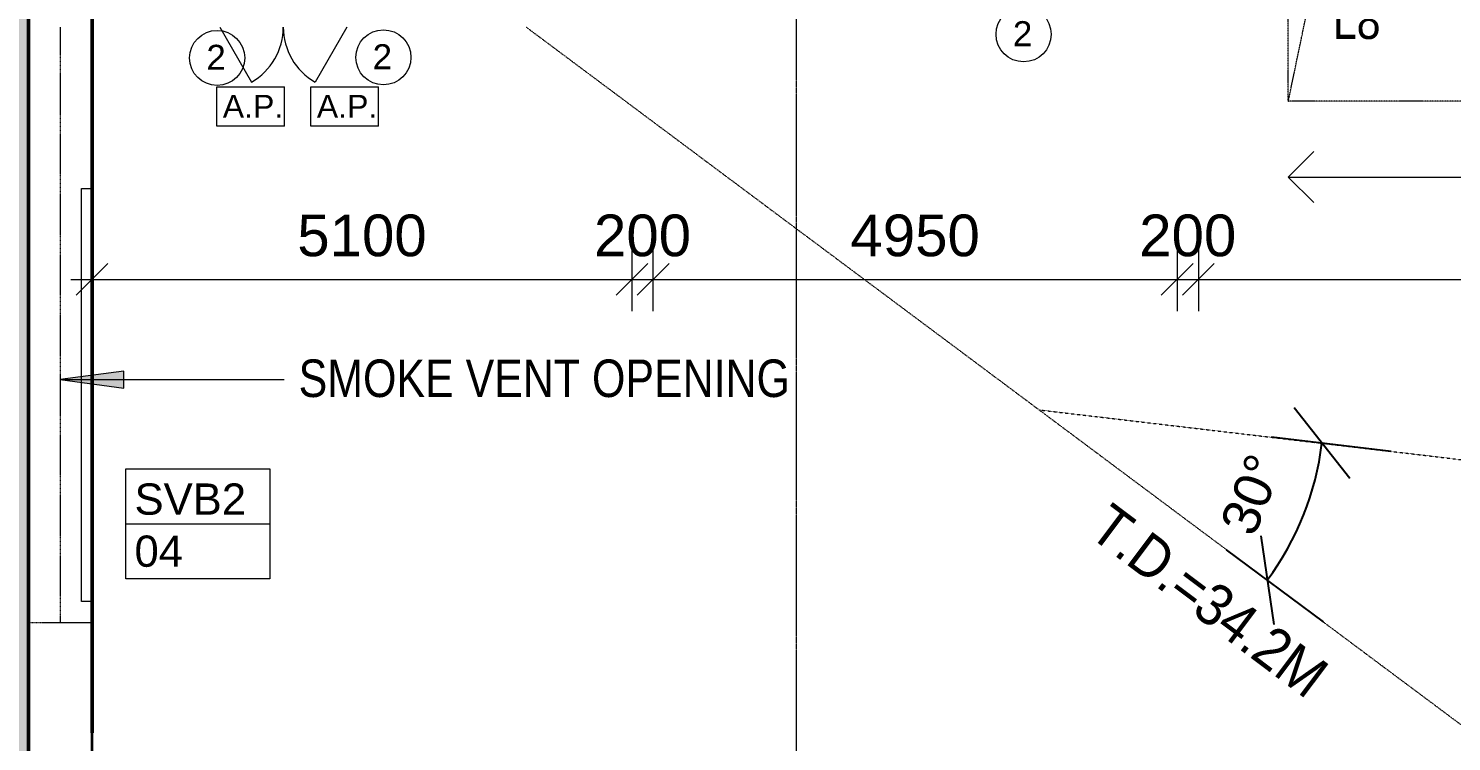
# Model space of a CAD drawing. Header units: millimetres. Extents: x -309924 to 219496, y -330797 to 211873.
# Drawn here: x 9601 to 23043, y 145110 to 151843 of the extents above; entities that cross this region are included whole.
import ezdxf

# ---------------------------------------------------------------- set-up
doc = ezdxf.new("R2010")
doc.units = ezdxf.units.MM
for name, pattern in [('Dash2', [3, 1.5, -1.5]), ('Grid Line', [21, 12, -3, 3, -3]), ('Hidden', [2.25, 1, -1.25]), ('Overhead', [1.8, 1.2, -0.6])]:
    doc.linetypes.add(name, pattern=pattern)
for name, color, linetype, lineweight in [('0-1', 7, 'Continuous', 5), ('A-ANNO-DIMS', 7, 'Continuous', 9), ('A-ANNO-DIMS-1', 7, 'Continuous', 5), ('A-ANNO-NOTE', 7, 'Continuous', 5), ('A-DETL', 102, 'Continuous', 5), ('A-DETL-3', 102, 'Overhead', 5), ('A-DETL-GENF-HDLN', 7, 'Hidden', 5), ('A-DETL-HDLN-1', 7, 'Dash2', 5), ('A-DOOR', 7, 'Continuous', 5), ('A-GENM', 7, 'Continuous', 5), ('A-WALL-2', 7, 'Continuous', 35), ('G-ANNO-TEXT', 7, 'Continuous', 5), ('OAP280_W', 210, 'Continuous', 50), ('S-GRID-1', 7, 'Grid Line', 5)]:
    doc.layers.add(name, color=color, linetype=linetype, lineweight=lineweight)
doc.layers.add('A-DETL-GENF-5', color=7, linetype='Continuous', lineweight=9, true_color=0x525252)
doc.styles.add('Arial Narrow', font='ARIALN.TTF', dxfattribs={"height": 353.981763})
doc.styles.add('Arial Narrow_1', font='ARIALN.TTF', dxfattribs={"height": 294.984802})
doc.styles.add('Arial_1', font='arial.ttf', dxfattribs={"height": 393.413174})
doc.styles.add('Arial_10', font='arial.ttf', dxfattribs={"height": 295.05988})
doc.styles.add('Arial_11', font='arial.ttf', dxfattribs={"height": 354.071856})
doc.styles.add('Arial_3', font='arial.ttf', dxfattribs={"height": 1.081886})
doc.styles.add('Arial_5', font='arial.ttf', dxfattribs={"width": 0.9, "height": 393.413174})
doc.styles.add('Arial_6', font='arial.ttf', dxfattribs={"height": 1.18024})
doc.dimstyles.new('Diagonal_-_1_8mm_Arial_2_1', dxfattribs={"dimscale": 304.8, "dimtxt": 360, "dimasz": 1.968504, "dimexe": 1.574803, "dimexo": 0.984252, "dimgap": 1.148294, "dimtad": 1, "dimdec": 0, "dimrnd": 5, "dimzin": 0, "dimdsep": 46, "dimtxsty": 'Arial_11', "dimblk1": 'OBLIQUE', "dimblk2": 'OBLIQUE', "dimsah": 1, "dimcen": 0.09, "dimdle": 1.574803, "dimadec": 0, "dimazin": 0, "dimtfac": 1, "dimtdec": 4, "dimtix": 1, "dimtmove": 0, "dimatfit": 3, "dimfxl": 1, "dimtvp": 1, "dimtolj": 1, "dimtzin": 0, "dimarcsym": 2})

# ---------------------------------------------------------------- blocks, each defined once
blk = doc.blocks.new('ARC_ANN_ACCESS PANEL - AP-910189-B2_F PLAN _2 OF 2_')
at = {"layer": 'A-ANNO-NOTE'}
for p, q in [((-1.593, -0.916), (-1.593, 0.946)), ((-1.593, 0.946), (1.606, 0.946)), ((1.606, -0.916), (1.606, 0.946)), ((1.606, -0.916), (-1.593, -0.916))]:
    blk.add_line(p, q, dxfattribs=at)
at = {"layer": 'A-ANNO-NOTE', "insert": (0.12, 0.57), "char_height": 1.0819, "width": 3.40549, "attachment_point": 2, "line_spacing_factor": 0.938532, "style": 'Arial_3'}
blk.add_mtext('A.P.', dxfattribs=at)
blk = doc.blocks.new('ARC_ANN_FIRE-RATING_two_ - none-909955-B2_F PLAN _2 OF 2_')
at = {"layer": 'A-ANNO-NOTE'}
blk.add_circle((0, 0), 1.3, dxfattribs=at)
at = {"layer": 'A-ANNO-NOTE', "insert": (-0.05, 0.62), "char_height": 1.18, "width": 1.0944, "attachment_point": 2, "line_spacing_factor": 0.938532, "style": 'Arial_6'}
blk.add_mtext('2', dxfattribs=at)
blk = doc.blocks.new('_Oblique')
at = {"color": 0, "linetype": 'ByBlock', "lineweight": -2}
blk.add_line((-0.5, -0.5), (0.5, 0.5), dxfattribs=at)
blk = doc.blocks.new('DIMBLOCK2-B2_F PLAN _2 OF 2_')
at = {"layer": 'A-ANNO-DIMS-1', "color": 0, "lineweight": -2, "transparency": 16777216}
for p, q in [((22474, 147850), (21342, 147983)), ((21832, 146239), (20918, 146921))]:
    blk.add_line(p, q, dxfattribs=at)
blk.add_arc((19147, 148242), 2689, 323.2776, 353.2776, dxfattribs=at)
at = {"layer": 'Defpoints', "color": 0, "transparency": 16777216}
for p in [(19147, 148242), (22772, 147815), (21550, 147033), (22073, 146060)]:
    blk.add_point(p, dxfattribs=at)
at = {"layer": 'A-ANNO-DIMS-1', "color": 0, "lineweight": -2, "transparency": 16777216, "xscale": 599.9999999999997, "yscale": 599.9999999999997, "zscale": 599.9999999999997}
for p, rotation in [((21818, 147927), 83.27759072468382), ((21303, 146634), 233.2775907246842)]:
    blk.add_blockref('_Oblique', p, dxfattribs=dict(at, rotation=rotation))
at = {"layer": 'A-ANNO-DIMS-1', "color": 0, "transparency": 16777216, "insert": (21153, 147443), "char_height": 354.1, "attachment_point": 5, "rotation": 68.2776, "style": 'Arial_11'}
blk.add_mtext('\\A1;30°', dxfattribs=at)
blk = doc.blocks.new('ARC_LOADING TRUCK - RCV-V18-B2_F PLAN _2 OF 2_')
at = {"layer": 'A-DETL-GENF-HDLN'}
for p, q in [((-12000, 2500), (0, 0)), ((-12000, 2500), (0, 2500)), ((-12000, -2500), (-12000, 2500)), ((0, 2273), (0, 2500)), ((0, -1024), (0, 1116)), ((0, 0), (-12000, -2500)), ((-11300, -2500), (-12000, -2500)), ((0, -2500), (-10100, -2500))]:
    blk.add_line(p, q, dxfattribs=at)
blk = doc.blocks.new('Louvre Panel - Louvre Panel-36647712-B2_F PLAN _2 OF 2_')
at = {"layer": 'A-GENM'}
for p, q in [((-1950, 0), (1950, 0)), ((-1950, -100), (-1950, 0)), ((1950, 0), (1950, -100)), ((1950, -100), (-1950, -100))]:
    blk.add_line(p, q, dxfattribs=at)
blk = doc.blocks.new('Dims-B2-FPLAN_2OF2__dwg__Oblique-5772969-B2_F PLAN _2 OF 2_')
at = {"layer": 'A-ANNO-DIMS'}
blk.add_line((-0.5, -0.5), (0.5, 0.5), dxfattribs=at)
blk = doc.blocks.new('ARC_ANN_SV - SVB2-674244-B2_F PLAN _2 OF 2_')
at = {"layer": 'A-ANNO-NOTE'}
for p, q in [((-3.5, -2.6), (-3.5, 2.6)), ((-3.5, 2.6), (3.3, 2.6)), ((3.3, 2.6), (3.3, -2.6)), ((-3.5, 0), (3.3, 0)), ((3.3, -2.6), (-3.5, -2.6))]:
    blk.add_line(p, q, dxfattribs=at)
blk = doc.blocks.new('ARC_ACCESS_PANEL_SINGLE_TIMBER_TYPE11 - 600w x 2000h-35829375-B2_F PLAN _2 OF 2_')
at = {"layer": 'A-DOOR'}
blk.add_line((425, 75), (125, 595), dxfattribs=at)
blk.add_arc((425, 75), 600, 120, 180, dxfattribs=at)
blk = doc.blocks.new('ARC_ACCESS_PANEL_SINGLE_TIMBER_TYPE11 - 600w x 2000h-35829374-B2_F PLAN _2 OF 2_')
at = {"layer": 'A-DOOR'}
blk.add_line((425, -75), (125, -595), dxfattribs=at)
blk.add_arc((425, -75), 600, 180, 240, dxfattribs=at)

msp = doc.modelspace()

# ---------------------------------------------------------------- hatches: boundary and pattern name
at = {"layer": 'A-DETL-GENF-5'}
h = msp.add_hatch(dxfattribs=at)
h.set_pattern_fill('FP_5', color=256, style=0, pattern_type=2)
h.set_pattern_definition([(45, (0, 0), (1e-13, 1796.051), [1270, -1270]), (45, (-336.8, 336.8), (1e-13, 1796.051), [1270, -1270]), (45, (-673.5, 673.5), (1e-13, 1796.051), [1270, -1270]), (135, (-673.5, 898), (-1796.051, 1e-13), [1270, -1270]), (135, (-336.8, 1234.8), (-1796.051, 1e-13), [1270, -1270]), (135, (0, 1571.5), (-1796.051, 1e-13), [1270, -1270])])
h.paths.add_polyline_path([(9600.4, 129032.5), (9601.2, 161178.1), (78643.5, 202430.8), (123587.6, 202430.6), (123586.1, 139689.7), (115551, 129032.5), (116650, 129032.5), (123219.4, 137750.4), (124355.1, 137750.4), (124462.4, 151156.8), (124469, 204683.5), (-4678.3, 204683.5), (-4667.2, 161414.7), (-1657.7, 160831.2), (3415.6, 163862.5), (5580.2, 160240), (506.8, 157208.6), (-1654.1, 160825.1), (-4667.8, 161403.5), (-4678.3, 129032.5), (7685, 129032.5)])
at = {"layer": 'G-ANNO-TEXT'}
msp.add_hatch(color=256, dxfattribs=at).paths.add_polyline_path([(9901.7, 148527.4), (10501.7, 148448.4), (10501.7, 148606.4)], flags=0)

# ---------------------------------------------------------------- linework, layer by layer
at = {"layer": 'A-ANNO-DIMS'}
for p, q in [((10201.2, 149954.5), (10201.2, 149173.6)), ((10001.2, 149473.6), (48101.3, 149473.6))]:
    msp.add_line(p, q, dxfattribs=at)
at = {"layer": 'A-ANNO-DIMS', "flags": 128}
for points in [[(15301.2, 149954.5), (15301.2, 149173.6)], [(15501.2, 149173.6), (15501.2, 149954.5)], [(20451.2, 149954.5), (20451.2, 149173.6)], [(20651.2, 149954.5), (20651.2, 149173.6)]]:
    msp.add_lwpolyline(points, dxfattribs=at)
at = {"layer": 'A-DETL'}
for q in [(21741.6, 150680.3), (34901.2, 150439.9), (21741.6, 150199.4)]:
    msp.add_line((21501.2, 150439.9), q, dxfattribs=at)
at = {"layer": 'A-DETL-3'}
for p, q in [((9901.2, 151856.1), (9901.2, 146231.2)), ((10201.1, 146231.2), (9601.1, 146231.2))]:
    msp.add_line(p, q, dxfattribs=at)
at = {"layer": 'A-DETL-HDLN-1'}
for p, q in [((14302.7, 151856.1), (28970.9, 140913.8)), ((19147.5, 148241.9), (30905.6, 146856))]:
    msp.add_line(p, q, dxfattribs=at)
at = {"layer": 'A-WALL-2'}
for p, q in [((9601.2, 161178.1), (9601.1, 129032.5)), ((10201.2, 150331.1), (10201.2, 156499.8)), ((10201.1, 129032.5), (10201.1, 146431.1))]:
    msp.add_line(p, q, dxfattribs=at)
at = {"layer": 'G-ANNO-TEXT'}
for p, q in [((10501.7, 148606.4), (9901.7, 148527.4)), ((10501.7, 148448.4), (10501.7, 148606.4)), ((9901.7, 148527.4), (10501.7, 148448.4)), ((9901.7, 148527.4), (12017.1, 148527.4))]:
    msp.add_line(p, q, dxfattribs=at)
at = {"layer": 'OAP280_W'}
for p, q in [((9601.3, 161178), (9601.3, 135395.4)), ((10201.3, 145191.1), (10201.3, 160837.5))]:
    msp.add_line(p, q, dxfattribs=at)
at = {"layer": 'S-GRID-1'}
msp.add_line((16851.5, 210672.6), (16851, 123917.3), dxfattribs=at)

# ---------------------------------------------------------------- block references
at = {"xscale": 300, "yscale": 300, "zscale": 300, "rotation": 180}
for p in [(10201.2, 149473.6), (15501.2, 149473.6), (20651.2, 149473.6)]:
    msp.add_blockref('Dims-B2-FPLAN_2OF2__dwg__Oblique-5772969-B2_F PLAN _2 OF 2_', p, dxfattribs=at)
at = {"xscale": 300, "yscale": 300, "zscale": 300}
for p in [(15301.2, 149473.6), (20451.2, 149473.6)]:
    msp.add_blockref('Dims-B2-FPLAN_2OF2__dwg__Oblique-5772969-B2_F PLAN _2 OF 2_', p, dxfattribs=at)
at = {"layer": '0-1'}
for name, p, rotation in [('ARC_LOADING TRUCK - RCV-V18-B2_F PLAN _2 OF 2_', (24001.2, 163156), 89.99970000000017), ('ARC_ACCESS_PANEL_SINGLE_TIMBER_TYPE11 - 600w x 2000h-35829375-B2_F PLAN _2 OF 2_', (11832.7, 151931.1), 179.9997000009), ('ARC_ACCESS_PANEL_SINGLE_TIMBER_TYPE11 - 600w x 2000h-35829374-B2_F PLAN _2 OF 2_', (12182.7, 151931.1), 359.9997000009001), ('Louvre Panel - Louvre Panel-36647712-B2_F PLAN _2 OF 2_', (10201.2, 148381.1), 269.9996999999998)]:
    msp.add_blockref(name, p, dxfattribs=dict(at, rotation=rotation))
at = {"layer": 'A-ANNO-NOTE', "xscale": 200, "yscale": 200, "zscale": 200}
for name, p in [('ARC_ANN_FIRE-RATING_two_ - none-909955-B2_F PLAN _2 OF 2_', (19000.8, 151788.1)), ('ARC_ANN_FIRE-RATING_two_ - none-909955-B2_F PLAN _2 OF 2_', (11383.1, 151565)), ('ARC_ANN_FIRE-RATING_two_ - none-909955-B2_F PLAN _2 OF 2_', (12953.5, 151570.8)), ('ARC_ANN_ACCESS PANEL - AP-910189-B2_F PLAN _2 OF 2_', (11697.6, 151102.7)), ('ARC_ANN_ACCESS PANEL - AP-910189-B2_F PLAN _2 OF 2_', (12586.3, 151102.7)), ('ARC_ANN_SV - SVB2-674244-B2_F PLAN _2 OF 2_', (11220.5, 147165.6))]:
    msp.add_blockref(name, p, dxfattribs=at)

# ---------------------------------------------------------------- texts
at = {"layer": 'A-ANNO-DIMS', "char_height": 393.41, "attachment_point": 2, "line_spacing_factor": 0.938532, "style": 'Arial_1'}
for s, insert, width in [('5100', (12751.2, 150086.3), 1459.2), ('200', (15401.2, 150086.3), 1094.4), ('4950', (17976.2, 150086.3), 1459.2), ('200', (20551.2, 150086.3), 1094.4)]:
    msp.add_mtext(s, dxfattribs=dict(at, insert=insert, width=width))
at = {"layer": 'A-ANNO-NOTE', "char_height": 295.06, "attachment_point": 1, "line_spacing_factor": 0.938532, "style": 'Arial_10'}
for s, insert, width in [('SVB2', (10602.5, 147547.2), 1256.4), ('04', (10602.5, 147055.5), 547.2)]:
    msp.add_mtext(s, dxfattribs=dict(at, insert=insert, width=width))
at = {"layer": 'G-ANNO-TEXT', "attachment_point": 1, "line_spacing_factor": 0.968573}
for s, insert, char_height, width, style in [('L8', (21921.1, 152098.2), 353.98, 535.659, 'Arial Narrow'), ('SMOKE VENT OPENING', (12152.6, 148717.5), 353.982, 7893.959, 'Arial Narrow_1')]:
    msp.add_mtext(s, dxfattribs=dict(at, insert=insert, char_height=char_height, width=width, style=style))
at = {"layer": 'G-ANNO-TEXT', "insert": (19834.6, 147377.2), "char_height": 393.41, "width": 3072, "attachment_point": 1, "rotation": 323.08523, "line_spacing_factor": 0.938532, "style": 'Arial_5'}
msp.add_mtext('T.D.=34.2M', dxfattribs=at)

# ---------------------------------------------------------------- dimensions: what is measured, and where the dimension line sits
at = {"layer": 'A-ANNO-DIMS-1'}
dim = msp.add_angular_dim_3p(base=(21549.5, 147032.7), center=(19147.5, 148241.9), p1=(22072.5, 146059.9), p2=(22771.7, 147814.8), dimstyle='Diagonal_-_1_8mm_Arial_2_1', override={"dimpost": '<>', "dimfxl": 1889.002806}, dxfattribs=at)
dim.commit()
dim.dimension.update_dxf_attribs({"geometry": 'DIMBLOCK2-B2_F PLAN _2 OF 2_', "text_midpoint": (21152.6, 147443.1)})

doc.saveas('drawing.dxf')
